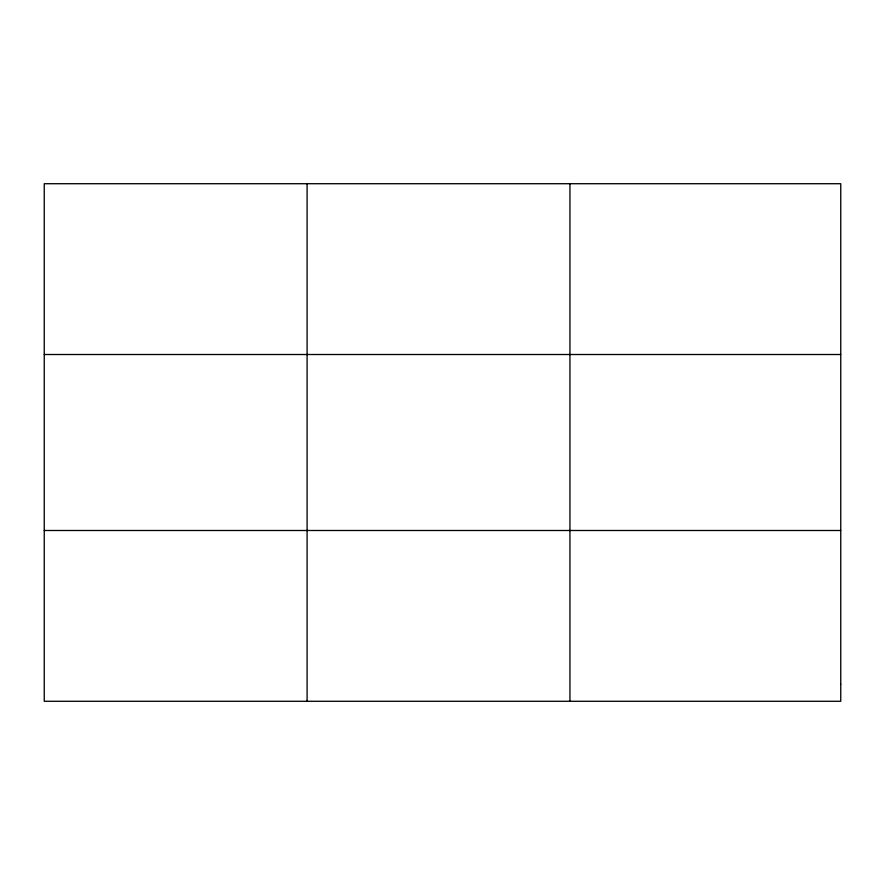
<?xml version="1.0" encoding="UTF-8"?>
<svg xmlns="http://www.w3.org/2000/svg" width="885" height="885" viewBox="0 0 885 885"><rect width="100%" height="100%" fill="white"/><g stroke="black" fill="none" stroke-linecap="round" stroke-linejoin="round"><path stroke-width="1.33" d="M307.095 701.285L307.095 183.715M569.94 701.285L569.94 183.715M44.25 354.509L840.75 354.509M44.25 530.491L840.75 530.491M840.75 684.205L840.75 701.285L44.25 701.285L44.25 183.715L840.75 183.715L840.75 684.205"/></g></svg>
